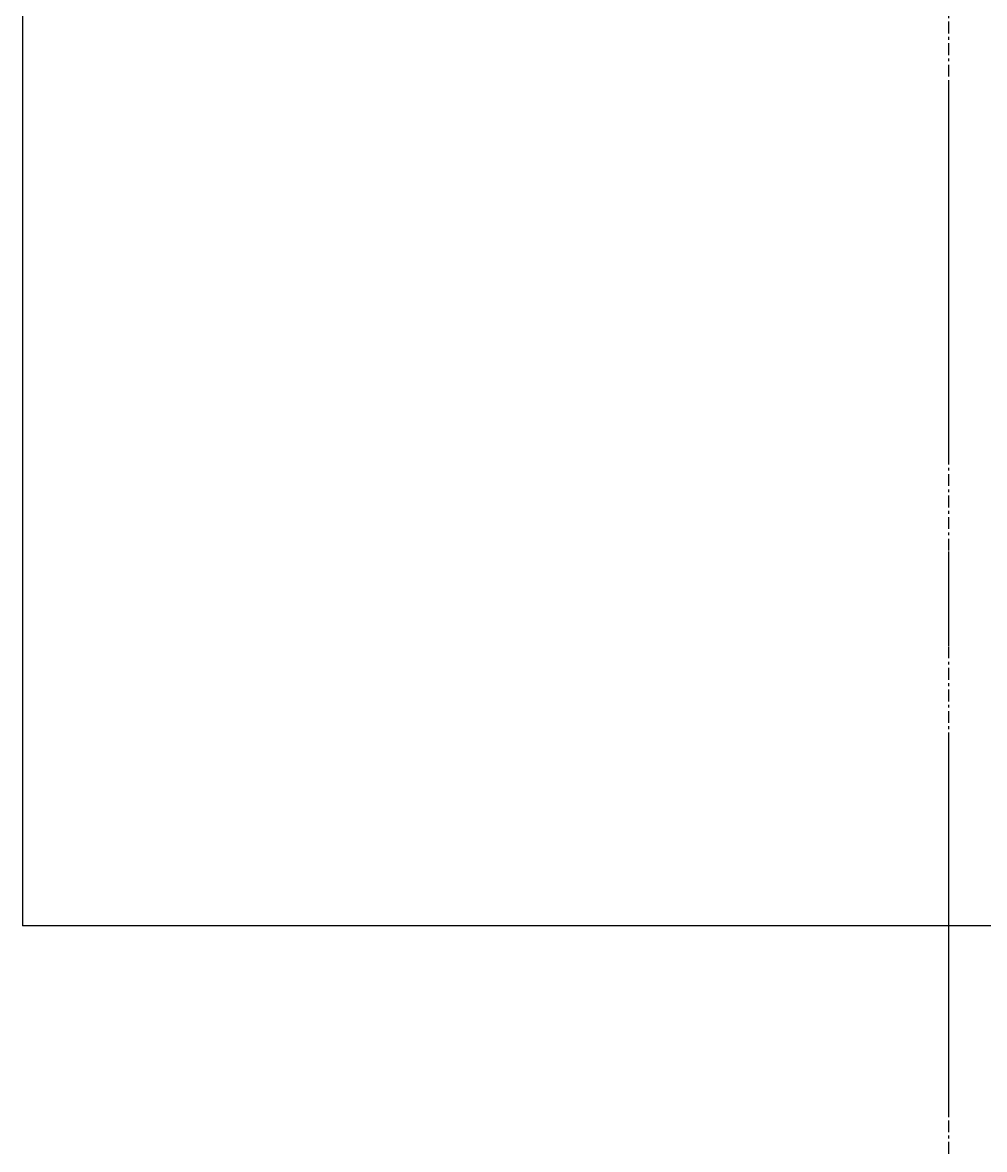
# Model space of a CAD drawing. Header units: millimetres. Extents: x -4391136 to -1798569, y -886572 to -291056.
# Drawn here: x -2447587 to -2447140, y -393120 to -392597 of the extents above; entities that cross this region are included whole.
import ezdxf
from ezdxf.enums import TextEntityAlignment as Align

# ---------------------------------------------------------------- set-up
doc = ezdxf.new("R2010")
doc.units = ezdxf.units.MM
for name, pattern in [('CENTER', [50.8, 31.75, -6.35, 6.35, -6.35]), ('TA_GL_000.70000', [1.925, 0.7, -0.175, 0.175, -0.175, 0.7]), ('Xref-C-1-PP17-AR-2214-01-B$0$DPA_Grid _ Level 100', [10, 5.5, -1.6, 1.3, -1.6])]:
    doc.linetypes.add(name, pattern=pattern)
doc.layers.add('000 - 0_HIDE_OBJ_FRAMING_DEF_DIMS', color=7, linetype='Continuous', plot=False)
for name, color, linetype in [('000 - 0_SYM_DWG_GRID-BUBBLE_MAIN_COLOR_1', 7, 'Continuous'), ('000 - 0_SYM_DWG_GRIDLINE_MAIN_COLOR_251', 7, 'Continuous'), ('000 - GRID', 7, 'CENTER'), ('_PP-Dim', 7, 'Continuous'), ('Xref-C-1-PP17-AR-2214-01-B$0$S-BEAM', 7, 'Continuous')]:
    doc.layers.add(name, color=color, linetype=linetype)
doc.styles.add('Arial', font='arial.ttf', dxfattribs={"height": 1500})
doc.styles.add('TA', font='', dxfattribs={"height": 4.5})
doc.styles.get('TA').set_extended_font_data('Cordia New')

# ---------------------------------------------------------------- blocks, each defined once
blk = doc.blocks.new('*U1273')
at = {"layer": '000 - 0_SYM_DWG_GRIDLINE_MAIN_COLOR_251', "color": 7, "linetype": 'ByBlock', "ltscale": 5}
blk.add_line((20, 0), (-232, 0), dxfattribs=at)
at = {"color": 7, "style": 'TA', "flags": 1}
blk.add_attdef('LOCATION', (6, -6), '', height=4.5, rotation=270, dxfattribs=at)
at = {"layer": '000 - 0_SYM_DWG_GRID-BUBBLE_MAIN_COLOR_1', "color": 7, "style": 'Arial'}
blk.add_attdef('GRID-HEAD', text='', height=4, rotation=270, dxfattribs=at).set_placement((63.75, 0), align=Align.MIDDLE_CENTER)
blk = doc.blocks.new('W-1-PP17-ENT2_REV00_20260526-152343_LOPF_MAIN_DIMS')
at = {"layer": '000 - GRID', "color": 7, "linetype": 'TA_GL_000.70000', "xscale": 50.00000000000038, "yscale": 50.00000000000038, "zscale": 50.00000000000038, "rotation": 90}
blk.add_blockref('*U1273', (0, 0), dxfattribs=at)
blk = doc.blocks.new('W-1-PP17-ENT2_REV00_20260526-152612_EX_LOPF-1')
at = {"layer": '000 - 0_HIDE_OBJ_FRAMING_DEF_DIMS', "color": 7, "linetype": 'Xref-C-1-PP17-AR-2214-01-B$0$DPA_Grid _ Level 100'}
blk.add_line((0, 12054.72), (0, -34224.24), dxfattribs=at)
at = {"layer": 'Xref-C-1-PP17-AR-2214-01-B$0$S-BEAM', "color": 7}
for p in [(-430, -7240), (470, -9805.02)]:
    blk.add_line(p, (-430, -9805.02), dxfattribs=at)

msp = doc.modelspace()

# ---------------------------------------------------------------- block references
at = {"layer": '_PP-Dim', "color": 7}
msp.add_blockref('W-1-PP17-ENT2_REV00_20260526-152343_LOPF_MAIN_DIMS', (-2447156.51, -383210.87), dxfattribs=at)

# ---------------------------------------------------------------- next in the draw order: block references
msp.add_blockref('W-1-PP17-ENT2_REV00_20260526-152612_EX_LOPF-1', (-2447156.51, -383210.87), dxfattribs=at)

doc.saveas('drawing.dxf')
